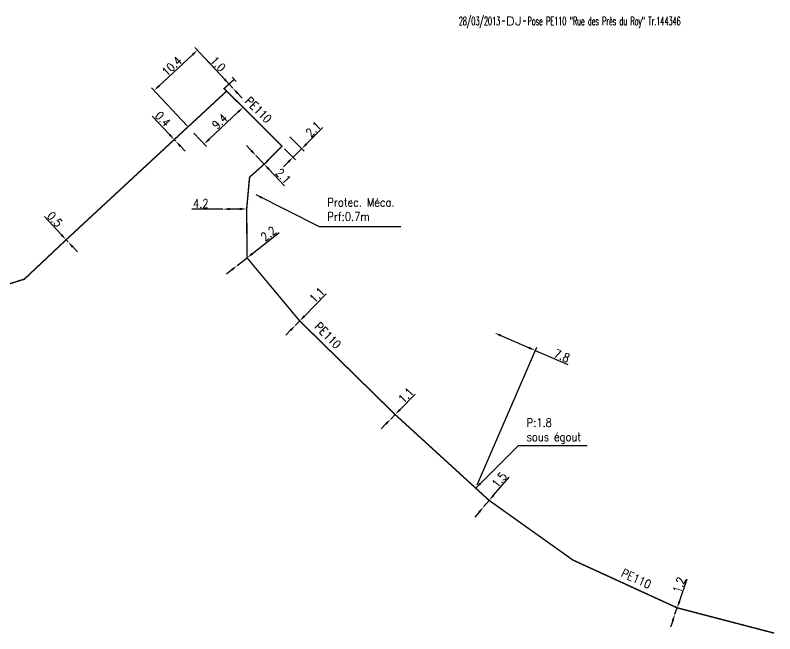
# Model space of a CAD drawing. Header units: millimetres. Extents: x 108000 to 109000, y 147000 to 148000.
# Drawn here: x 108866.7 to 109000.1, y 147611.3 to 147720 of the extents above; entities that cross this region are included whole.
import ezdxf
from ezdxf.enums import TextEntityAlignment as Align

# ---------------------------------------------------------------- set-up
doc = ezdxf.new("R2010")
doc.units = ezdxf.units.MM
doc.header["$PDMODE"] = 34
doc.layers.get('0').update_dxf_attribs({"linetype": 'CONTINUOUS'})
doc.layers.get('Defpoints').update_dxf_attribs({"linetype": 'CONTINUOUS'})
for name, color, linetype in [('G_120', 4, 'CONTINUOUS'), ('G_340', 7, 'CONTINUOUS'), ('G_420', 7, 'CONTINUOUS')]:
    doc.layers.add(name, color=color, linetype=linetype)
doc.styles.add('G_ROMANS', font='ROMANS.SHX', dxfattribs={"width": 0.75})
doc.styles.get("Standard").update_dxf_attribs({"font": 'romans.shx', "width": 0.85})
doc.linetypes.add('G_TYPB_PE', pattern='A,5,-0.3,["o",Standard,S=1.5,R=0,X=0,Y=-0.5],-1.65', length=6.95)
doc.dimstyles.get("Standard").update_dxf_attribs({"dimtxt": 1.5, "dimasz": 1.2, "dimexe": 0.625, "dimexo": 0.625, "dimgap": 0.25, "dimtad": 1, "dimdec": 1, "dimzin": 0, "dimdsep": 46, "dimtxsty": 'Standard', "dimcen": -0.5, "dimadec": 0, "dimazin": 0, "dimtfac": 1, "dimtdec": 1, "dimtmove": 0, "dimatfit": 3, "dimfxl": 0, "dimtolj": 1, "dimtzin": 0, "dimarcsym": 0})

# ---------------------------------------------------------------- blocks, each defined once
blk = doc.blocks.new('*D164')
at = {"layer": 'Defpoints', "color": 0, "linetype": 'Continuous', "transparency": 16777216}
for p in [(108982.98, 147615.88), (108982.59, 147614.75), (108982.59, 147614.75)]:
    blk.add_point(p, dxfattribs=at)
at = {"layer": 'G_120', "color": 0, "linetype": 'Continuous', "lineweight": -2, "transparency": 16777216}
for p, q in [((108983.38, 147617.02), (108984.76, 147620.97)), ((108982.59, 147614.75), (108982.98, 147615.88)), ((108982.19, 147613.62), (108981.79, 147612.48))]:
    blk.add_line(p, q, dxfattribs=at)
at = {"layer": 'G_120', "color": 0, "linetype": 'Continuous', "transparency": 16777216}
for points in [[(108983.19, 147617.08), (108983.57, 147616.95), (108982.98, 147615.88)], [(108982, 147613.68), (108982.38, 147613.55), (108982.59, 147614.75)]]:
    blk.add_solid(points, dxfattribs=at)
at = {"layer": 'G_120', "color": 0, "linetype": 'Continuous', "transparency": 16777216, "insert": (108983.32, 147619.89), "char_height": 1.5, "attachment_point": 5, "rotation": 70.7149}
blk.add_mtext('\\A1;1.2', dxfattribs=at)
blk = doc.blocks.new('*D165')
at = {"layer": 'Defpoints', "color": 0, "linetype": 'Continuous', "transparency": 16777216}
for p in [(108949.96, 147634.75), (108948.98, 147633.61), (108948.98, 147633.61)]:
    blk.add_point(p, dxfattribs=at)
at = {"layer": 'G_120', "color": 0, "linetype": 'Continuous', "lineweight": -2, "transparency": 16777216}
for p, q in [((108950.74, 147635.66), (108953.46, 147638.85)), ((108948.98, 147633.61), (108949.96, 147634.75)), ((108948.21, 147632.7), (108947.43, 147631.78))]:
    blk.add_line(p, q, dxfattribs=at)
at = {"layer": 'G_120', "color": 0, "linetype": 'Continuous', "transparency": 16777216}
for points in [[(108950.59, 147635.79), (108950.89, 147635.53), (108949.96, 147634.75)], [(108948.05, 147632.83), (108948.36, 147632.57), (108948.98, 147633.61)]]:
    blk.add_solid(points, dxfattribs=at)
at = {"layer": 'G_120', "color": 0, "linetype": 'Continuous', "transparency": 16777216, "insert": (108951.73, 147638.36), "char_height": 1.5, "attachment_point": 5, "rotation": 49.4983}
blk.add_mtext('\\A1;1.5', dxfattribs=at)
blk = doc.blocks.new('*D166')
at = {"layer": 'Defpoints', "color": 0, "linetype": 'Continuous', "transparency": 16777216}
for p in [(108933.45, 147649.83), (108932.68, 147649.04), (108932.68, 147649.04)]:
    blk.add_point(p, dxfattribs=at)
at = {"layer": 'G_120', "color": 0, "linetype": 'Continuous', "lineweight": -2, "transparency": 16777216}
for p, q in [((108934.29, 147650.68), (108936.97, 147653.41)), ((108932.68, 147649.04), (108933.45, 147649.83)), ((108933, 147650.26), (108933, 147650.26)), ((108932.23, 147649.48), (108932.23, 147649.48)), ((108931.83, 147648.18), (108930.99, 147647.33))]:
    blk.add_line(p, q, dxfattribs=at)
at = {"layer": 'G_120', "color": 0, "linetype": 'Continuous', "transparency": 16777216}
for points in [[(108934.14, 147650.82), (108934.43, 147650.54), (108933.45, 147649.83)], [(108931.69, 147648.32), (108931.98, 147648.04), (108932.68, 147649.04)]]:
    blk.add_solid(points, dxfattribs=at)
at = {"layer": 'G_120', "color": 0, "linetype": 'Continuous', "transparency": 16777216, "insert": (108935.33, 147653.18), "char_height": 1.5, "attachment_point": 5, "rotation": 45.5369}
blk.add_mtext('\\A1;1.1', dxfattribs=at)
blk = doc.blocks.new('*D167')
at = {"layer": 'Defpoints', "color": 0, "linetype": 'Continuous', "transparency": 16777216}
for p in [(108916.69, 147666.27), (108915.92, 147665.48), (108915.92, 147665.48)]:
    blk.add_point(p, dxfattribs=at)
at = {"layer": 'G_120', "color": 0, "linetype": 'Continuous', "lineweight": -2, "transparency": 16777216}
for p, q in [((108917.53, 147667.13), (108921.36, 147671.03)), ((108915.92, 147665.48), (108916.69, 147666.27)), ((108915.08, 147664.63), (108914.24, 147663.77))]:
    blk.add_line(p, q, dxfattribs=at)
at = {"layer": 'G_120', "color": 0, "linetype": 'Continuous', "transparency": 16777216}
for points in [[(108917.39, 147667.27), (108917.67, 147666.99), (108916.69, 147666.27)], [(108914.94, 147664.77), (108915.22, 147664.49), (108915.92, 147665.48)]]:
    blk.add_solid(points, dxfattribs=at)
at = {"layer": 'G_120', "color": 0, "linetype": 'Continuous', "transparency": 16777216, "insert": (108919.73, 147670.79), "char_height": 1.5, "attachment_point": 5, "rotation": 45.5369}
blk.add_mtext('\\A1;1.1', dxfattribs=at)
blk = doc.blocks.new('*D168')
at = {"layer": 'Defpoints', "color": 0, "linetype": 'Continuous', "transparency": 16777216}
for p in [(108907.45, 147677.35), (108905.72, 147675.99), (108905.72, 147675.99)]:
    blk.add_point(p, dxfattribs=at)
at = {"layer": 'G_120', "color": 0, "linetype": 'Continuous', "lineweight": -2, "transparency": 16777216}
for p, q in [((108908.39, 147678.1), (108913.07, 147681.78)), ((108905.72, 147675.99), (108907.45, 147677.35)), ((108904.78, 147675.25), (108903.83, 147674.51))]:
    blk.add_line(p, q, dxfattribs=at)
at = {"layer": 'G_120', "color": 0, "linetype": 'Continuous', "transparency": 16777216}
for points in [[(108908.27, 147678.25), (108908.51, 147677.94), (108907.45, 147677.35)], [(108904.65, 147675.41), (108904.9, 147675.09), (108905.72, 147675.99)]]:
    blk.add_solid(points, dxfattribs=at)
at = {"layer": 'G_120', "color": 0, "linetype": 'Continuous', "transparency": 16777216, "insert": (108911.21, 147681.59), "char_height": 1.5, "attachment_point": 5, "rotation": 38.2177}
blk.add_mtext('\\A1;2.2', dxfattribs=at)
blk = doc.blocks.new('*D169')
at = {"layer": 'Defpoints', "color": 0, "linetype": 'Continuous', "transparency": 16777216}
for p in [(108903.18, 147685.91), (108903.18, 147685.91), (108907.38, 147685.94)]:
    blk.add_point(p, dxfattribs=at)
at = {"layer": 'G_120', "color": 0, "linetype": 'Continuous', "lineweight": -2, "transparency": 16777216}
for p, q in [((108903.18, 147685.91), (108897.74, 147685.88)), ((108906.18, 147685.93), (108904.38, 147685.92))]:
    blk.add_line(p, q, dxfattribs=at)
at = {"layer": 'G_120', "color": 0, "linetype": 'Continuous', "transparency": 16777216}
for points in [[(108904.37, 147686.12), (108904.38, 147685.72), (108903.18, 147685.91)], [(108906.17, 147686.13), (108906.18, 147685.73), (108907.38, 147685.94)]]:
    blk.add_solid(points, dxfattribs=at)
at = {"layer": 'G_120', "color": 0, "linetype": 'Continuous', "transparency": 16777216, "insert": (108899.32, 147686.89), "char_height": 1.5, "attachment_point": 5, "rotation": 0.3102}
blk.add_mtext('\\A1;4.2', dxfattribs=at)
blk = doc.blocks.new('*D170')
at = {"layer": 'Defpoints', "color": 0, "linetype": 'Continuous', "transparency": 16777216}
for p in [(108909, 147695.33), (108909, 147695.33), (108910.45, 147693.8)]:
    blk.add_point(p, dxfattribs=at)
at = {"layer": 'G_120', "color": 0, "linetype": 'Continuous', "lineweight": -2, "transparency": 16777216}
for p, q in [((108908.18, 147696.2), (108907.36, 147697.07)), ((108909, 147695.33), (108910.45, 147693.8)), ((108911.27, 147692.93), (108914.02, 147690.02))]:
    blk.add_line(p, q, dxfattribs=at)
at = {"layer": 'G_120', "color": 0, "linetype": 'Continuous', "transparency": 16777216}
for points in [[(108908.33, 147696.34), (108908.03, 147696.06), (108909, 147695.33)], [(108911.42, 147693.07), (108911.13, 147692.79), (108910.45, 147693.8)]]:
    blk.add_solid(points, dxfattribs=at)
at = {"layer": 'G_120', "color": 0, "linetype": 'Continuous', "transparency": 16777216, "insert": (108913.79, 147691.72), "char_height": 1.5, "attachment_point": 5, "rotation": 313.3843}
blk.add_mtext('\\A1;2.1', dxfattribs=at)
blk = doc.blocks.new('*D171')
at = {"layer": 'Defpoints', "color": 0, "linetype": 'Continuous', "transparency": 16777216}
for p in [(108914.51, 147699.03), (108913.6, 147696.97), (108917.02, 147696.5)]:
    blk.add_point(p, dxfattribs=at)
at = {"layer": 'G_120', "color": 0, "linetype": 'Continuous', "lineweight": -2, "transparency": 16777216}
for p, q in [((108917.87, 147697.35), (108920.78, 147700.23)), ((108914.95, 147698.59), (108917.46, 147696.06)), ((108914.04, 147696.52), (108915.98, 147694.58)), ((108915.53, 147695.02), (108917.02, 147696.5)), ((108914.68, 147694.17), (108913.83, 147693.33))]:
    blk.add_line(p, q, dxfattribs=at)
at = {"layer": 'G_120', "color": 0, "linetype": 'Continuous', "transparency": 16777216}
for points in [[(108917.73, 147697.49), (108918.02, 147697.21), (108917.02, 147696.5)], [(108914.54, 147694.32), (108914.82, 147694.03), (108915.53, 147695.02)]]:
    blk.add_solid(points, dxfattribs=at)
at = {"layer": 'G_120', "color": 0, "linetype": 'Continuous', "transparency": 16777216, "insert": (108919.08, 147699.95), "char_height": 1.5, "attachment_point": 5, "rotation": 44.8424}
blk.add_mtext('\\A1;2.1', dxfattribs=at)
blk = doc.blocks.new('*D172')
at = {"layer": 'Defpoints', "color": 0, "linetype": 'Continuous', "transparency": 16777216}
for p in [(108904.28, 147707.87), (108904.28, 147707.87), (108904.96, 147707.14)]:
    blk.add_point(p, dxfattribs=at)
at = {"layer": 'G_340', "color": 0, "linetype": 'Continuous', "lineweight": -2, "transparency": 16777216}
for p, q in [((108903.46, 147708.75), (108900.61, 147711.81)), ((108903.82, 147707.44), (108903.82, 147707.44)), ((108904.96, 147707.14), (108904.28, 147707.87)), ((108904.5, 147706.71), (108904.5, 147706.71)), ((108905.78, 147706.26), (108906.6, 147705.38))]:
    blk.add_line(p, q, dxfattribs=at)
at = {"layer": 'G_340', "color": 0, "linetype": 'Continuous', "transparency": 16777216}
for points in [[(108903.61, 147708.88), (108903.32, 147708.61), (108904.28, 147707.87)], [(108905.93, 147706.39), (108905.63, 147706.12), (108904.96, 147707.14)]]:
    blk.add_solid(points, dxfattribs=at)
at = {"layer": 'G_340', "color": 0, "linetype": 'Continuous', "transparency": 16777216, "insert": (108902.36, 147711.4), "char_height": 1.5, "attachment_point": 5, "rotation": 312.9542}
blk.add_mtext('\\A1;1.0', dxfattribs=at)
blk = doc.blocks.new('*D173')
at = {"layer": 'Defpoints', "color": 0, "linetype": 'Continuous', "transparency": 16777216}
for p in [(108894.66, 147698.12), (108894.93, 147697.83), (108894.93, 147697.83)]:
    blk.add_point(p, dxfattribs=at)
at = {"layer": 'G_120', "color": 0, "linetype": 'Continuous', "lineweight": -2, "transparency": 16777216}
for p, q in [((108893.84, 147699), (108890.81, 147702.24)), ((108894.93, 147697.83), (108894.66, 147698.12)), ((108895.75, 147696.95), (108896.57, 147696.07))]:
    blk.add_line(p, q, dxfattribs=at)
at = {"layer": 'G_120', "color": 0, "linetype": 'Continuous', "transparency": 16777216}
for points in [[(108893.99, 147699.13), (108893.69, 147698.86), (108894.66, 147698.12)], [(108895.9, 147697.09), (108895.61, 147696.81), (108894.93, 147697.83)]]:
    blk.add_solid(points, dxfattribs=at)
at = {"layer": 'G_120', "color": 0, "linetype": 'Continuous', "transparency": 16777216, "insert": (108892.65, 147701.74), "char_height": 1.5, "attachment_point": 5, "rotation": 313.0563}
blk.add_mtext('\\A1;0.4', dxfattribs=at)
blk = doc.blocks.new('*D174')
at = {"layer": 'Defpoints', "color": 0, "linetype": 'Continuous', "transparency": 16777216}
for p in [(108875.67, 147680.52), (108876.01, 147680.15), (108876.01, 147680.15)]:
    blk.add_point(p, dxfattribs=at)
at = {"layer": 'G_120', "color": 0, "linetype": 'Continuous', "lineweight": -2, "transparency": 16777216}
for p, q in [((108874.85, 147681.39), (108871.87, 147684.59)), ((108876.01, 147680.15), (108875.67, 147680.52)), ((108876.83, 147679.27), (108877.65, 147678.4))]:
    blk.add_line(p, q, dxfattribs=at)
at = {"layer": 'G_120', "color": 0, "linetype": 'Continuous', "transparency": 16777216}
for points in [[(108875, 147681.53), (108874.71, 147681.26), (108875.67, 147680.52)], [(108876.98, 147679.41), (108876.69, 147679.14), (108876.01, 147680.15)]]:
    blk.add_solid(points, dxfattribs=at)
at = {"layer": 'G_120', "color": 0, "linetype": 'Continuous', "transparency": 16777216, "insert": (108873.68, 147684.11), "char_height": 1.5, "attachment_point": 5, "rotation": 313.0563}
blk.add_mtext('\\A1;0.5', dxfattribs=at)
blk = doc.blocks.new('GIS_MODF')
at = {"color": 0, "linetype": 'Continuous', "flags": 128}
for points in [[(-2.18, -0.01), (-1.68, -0.01)], [(1.52, -0.01), (2.02, -0.01)]]:
    blk.add_lwpolyline(points, dxfattribs=at)
at = {"color": 0, "linetype": 'Continuous', "width": 0.5}
blk.add_attdef('DATE', text='', height=1.5, dxfattribs=at).set_placement((-2.5, -0.8), align=Align.RIGHT)
at = {"color": 0, "linetype": 'Continuous', "width": 1.771291}
blk.add_attdef('USER', text='', height=1.5, dxfattribs=at).set_placement((-1.51, -0.8), (1.28, -0.8), align=Align.FIT)
at = {"color": 0, "linetype": 'Continuous', "width": 0.5}
blk.add_attdef('DESC', (2.29, -0.8), '', height=1.5, dxfattribs=at)
blk = doc.blocks.new('G_340_07')
at = {"color": 0, "linetype": 'Continuous', "const_width": 0.25, "flags": 128}
blk.add_lwpolyline([(0, 0), (1.25, 0)], dxfattribs=at)
at = {"color": 0, "linetype": 'Continuous', "flags": 128}
blk.add_lwpolyline([(1.25, -0.5), (1.25, 0.5)], dxfattribs=at)
at = {"color": 0, "linetype": 'Continuous', "style": 'G_ROMANS', "width": 0.75, "flags": 3}
for tag, p in [('DEF_LEG', (0, -5)), ('DEF_COUP', (0, -7.5)), ('DEF_TYPE', (0, -10))]:
    blk.add_attdef(tag, text='', height=1.2, dxfattribs=at).set_placement(p, align=Align.MIDDLE)
blk = doc.blocks.new('*D181')
at = {"layer": 'Defpoints', "color": 0, "linetype": 'Continuous', "transparency": 16777216}
for p in [(108950.91, 147664.18), (108950.91, 147664.18), (108947.61, 147636.9)]:
    blk.add_point(p, dxfattribs=at)
at = {"layer": 'G_120', "color": 0, "linetype": 'Continuous', "lineweight": -2, "transparency": 16777216}
for p, q in [((108952.01, 147663.7), (108956.97, 147661.56)), ((108947.86, 147637.47), (108958.32, 147661.65)), ((108958.07, 147661.08), (108963.79, 147658.61))]:
    blk.add_line(p, q, dxfattribs=at)
at = {"layer": 'G_120', "color": 0, "linetype": 'Continuous', "transparency": 16777216}
for points in [[(108952.09, 147663.88), (108951.93, 147663.52), (108950.91, 147664.18)], [(108957.05, 147661.74), (108956.89, 147661.37), (108958.07, 147661.08)]]:
    blk.add_solid(points, dxfattribs=at)
at = {"layer": 'G_120', "color": 0, "linetype": 'Continuous', "transparency": 16777216, "insert": (108962.73, 147660.15), "char_height": 1.5, "attachment_point": 5, "rotation": 336.603}
blk.add_mtext('\\A1;7.8', dxfattribs=at)
blk = doc.blocks.new('*D182')
at = {"layer": 'Defpoints', "color": 0, "linetype": 'Continuous', "transparency": 16777216}
for p in [(108906.75, 147703.79), (108897.68, 147699.71), (108899.91, 147697.35)]:
    blk.add_point(p, dxfattribs=at)
at = {"layer": 'G_120', "color": 0, "linetype": 'Continuous', "lineweight": -2, "transparency": 16777216}
for p, q in [((108905.88, 147702.97), (108900.78, 147698.17)), ((108898.11, 147699.25), (108900.33, 147696.89))]:
    blk.add_line(p, q, dxfattribs=at)
at = {"layer": 'G_120', "color": 0, "linetype": 'Continuous', "transparency": 16777216}
for points in [[(108905.74, 147703.11), (108906.01, 147702.82), (108906.75, 147703.79)], [(108900.64, 147698.31), (108900.92, 147698.02), (108899.91, 147697.35)]]:
    blk.add_solid(points, dxfattribs=at)
at = {"layer": 'G_120', "color": 0, "linetype": 'Continuous', "transparency": 16777216, "insert": (108902.64, 147701.3), "char_height": 1.5, "attachment_point": 5, "rotation": 43.2639}
blk.add_mtext('\\A1;9.4', dxfattribs=at)
blk = doc.blocks.new('*D183')
at = {"layer": 'Defpoints', "color": 0, "linetype": 'Continuous', "transparency": 16777216}
for p in [(108904.94, 147707.16), (108891.12, 147706.74), (108897.33, 147700.07)]:
    blk.add_point(p, dxfattribs=at)
at = {"layer": 'G_340', "color": 0, "linetype": 'Continuous', "lineweight": -2, "transparency": 16777216}
for p, q in [((108904.52, 147707.61), (108898.3, 147714.29)), ((108897.85, 147713.01), (108892, 147707.56)), ((108896.91, 147700.53), (108890.69, 147707.2))]:
    blk.add_line(p, q, dxfattribs=at)
at = {"layer": 'G_340', "color": 0, "linetype": 'Continuous', "transparency": 16777216}
for points in [[(108897.72, 147713.16), (108897.99, 147712.87), (108898.73, 147713.83)], [(108891.86, 147707.71), (108892.13, 147707.41), (108891.12, 147706.74)]]:
    blk.add_solid(points, dxfattribs=at)
at = {"layer": 'G_340', "color": 0, "linetype": 'Continuous', "transparency": 16777216, "insert": (108894.24, 147711.02), "char_height": 1.5, "attachment_point": 5, "rotation": 42.9542}
blk.add_mtext('\\A1;10.4', dxfattribs=at)

msp = doc.modelspace()

# ---------------------------------------------------------------- linework, layer by layer
at = {"layer": 'G_120', "linetype": 'G_TYPB_PE', "const_width": 0.25, "flags": 128}
msp.add_lwpolyline([(108904.28, 147707.87), (108903.42, 147707.09), (108903.42, 147707.09), (108913.6, 147696.97), (108910.45, 147693.8), (108907.89, 147691.52), (108907.38, 147685.94), (108907.45, 147677.35), (108916.69, 147666.27), (108933.45, 147649.83), (108949.96, 147634.75), (108964.67, 147624.27), (108982.98, 147615.88), (109000, 147611.44)], dxfattribs=at)
at = {"layer": 'G_120', "linetype": 'G_TYPB_PE', "flags": 128}
msp.add_lwpolyline([(108843.03, 147679.36, 0.25, 0.25, 0), (108850.71, 147685.12, 0.25, 0.25, 0), (108851.21, 147684.49, 0.25, 0.25, 0), (108859.61, 147673.78, 0.25, 0.25, 0), (108863.21, 147672, 0.25, 0.25, 0), (108868.34, 147673.61, 0.25, 0.25, 0), (108875.67, 147680.52, 0.25, 0.25, 0), (108894.66, 147698.12, 0.25, 0.25, 0), (108903.87, 147706.65, 0, 0, 0)], format="xyseb", dxfattribs=at)

# ---------------------------------------------------------------- block references
at = {"layer": 'G_120', "linetype": 'Continuous'}
ref = msp.add_blockref('GIS_MODF', (108954.41, 147718.98), dxfattribs=at)
ref.add_attrib('DATE', '28/03/2013', dxfattribs={"layer": '0', "color": 0, "linetype": 'Continuous', "height": 1.5, "width": 0.5}).set_placement((108951.91, 147718.19), align=Align.RIGHT)
ref.add_attrib('USER', 'DJ', dxfattribs={"layer": '0', "color": 0, "linetype": 'Continuous', "height": 1.5, "width": 1.180861}).set_placement((108952.91, 147718.19), (108955.69, 147718.19), align=Align.FIT)
ref.add_attrib('DESC', 'Pose PE110 "Rue des Près du Roy" Tr.144346', (108956.7, 147718.19), dxfattribs={"layer": '0', "color": 0, "linetype": 'Continuous', "height": 1.5, "width": 0.5})
at = {"layer": 'G_340', "rotation": 42.8591021860532}
msp.add_blockref('G_340_07', (108904.28, 147707.87), dxfattribs=at)

# ---------------------------------------------------------------- texts
at = {"layer": 'G_120', "linetype": 'Continuous', "width": 0.85}
for rotation, p in [(314.9402, (108906.98, 147704.74)), (314.4009, (108919.19, 147665.14)), (335.3781, (108973, 147621.45))]:
    msp.add_text('PE110', height=1.5, rotation=rotation, dxfattribs=at).set_placement(p)
at = {"layer": 'G_120', "linetype": 'Continuous', "insert": (108956.55, 147644.66), "char_height": 1.5, "attachment_point": 7}
msp.add_mtext('P:1.8\\Psous égout', dxfattribs=at)
at = {"layer": 'G_420', "insert": (108921.55, 147687.86), "char_height": 1.5, "attachment_point": 1}
msp.add_mtext('\\A1;Protec. Méca.\\PPrf:0.7m', dxfattribs=at)

# ---------------------------------------------------------------- dimensions: what is measured, and where the dimension line sits
at = {"layer": 'G_120', "linetype": 'Continuous'}
for base, p1, p2, angle, picture, middle in [((108894.93, 147697.83), (108894.66, 147698.12), (108894.93, 147697.83), 133.0563, '*D173', (108891.92, 147701.05)), ((108899.91, 147697.35), (108906.75, 147703.79), (108897.68, 147699.71), 43.2639, '*D182', (108903.33, 147700.57)), ((108917.02, 147696.5), (108913.6, 147696.97), (108914.51, 147699.03), 224.8424, '*D171', (108919.78, 147699.24)), ((108909, 147695.33), (108910.45, 147693.8), (108909, 147695.33), 313.3843, '*D170', (108913.06, 147691.04)), ((108903.18, 147685.91), (108907.38, 147685.94), (108903.18, 147685.91), 0.3102, '*D169', (108899.33, 147685.89)), ((108876.01, 147680.15), (108875.67, 147680.52), (108876.01, 147680.15), 133.0563, '*D174', (108872.95, 147683.43)), ((108905.72, 147675.99), (108907.45, 147677.35), (108905.72, 147675.99), 38.2177, '*D168', (108911.82, 147680.8)), ((108915.92, 147665.48), (108916.69, 147666.27), (108915.92, 147665.48), 45.5369, '*D167', (108920.44, 147670.09)), ((108950.91, 147664.18), (108947.61, 147636.9), (108950.91, 147664.18), 336.603, '*D181', (108962.33, 147659.24)), ((108932.68, 147649.04), (108933.45, 147649.83), (108932.68, 147649.04), 45.5369, '*D166', (108936.05, 147652.48)), ((108948.98, 147633.61), (108949.96, 147634.75), (108948.98, 147633.61), 49.4983, '*D165', (108952.49, 147637.71)), ((108982.59, 147614.75), (108982.98, 147615.88), (108982.59, 147614.75), 70.7149, '*D164', (108984.27, 147619.56))]:
    dim = msp.add_linear_dim(base=base, p1=p1, p2=p2, angle=angle, dimstyle='Standard', dxfattribs=at)
    dim.commit()
    dim.dimension.update_dxf_attribs({"geometry": picture, "text_midpoint": middle, "dimtype": 160})
at = {"layer": 'G_340', "linetype": 'Continuous'}
for base, p1, p2, angle, picture, middle in [((108891.12, 147706.74), (108904.94, 147707.16), (108897.33, 147700.07), 42.9542, '*D183', (108894.92, 147710.29)), ((108904.28, 147707.87), (108904.96, 147707.14), (108904.28, 147707.87), 312.9542, '*D172', (108901.63, 147710.72))]:
    dim = msp.add_linear_dim(base=base, p1=p1, p2=p2, angle=angle, dimstyle='Standard', dxfattribs=at)
    dim.commit()
    dim.dimension.update_dxf_attribs({"geometry": picture, "text_midpoint": middle, "dimtype": 160})

# ---------------------------------------------------------------- leaders
at = {"layer": 'G_120', "linetype": 'Continuous', "annotation_type": 0, "has_hookline": 1, "hookline_direction": 0, "text_width": 10.62}
msp.add_leader([(108947.61, 147636.9), (108955.1, 147644.41), (108956.3, 147644.41)], dimstyle='Standard', override={"dimgap": 0.25, "dimtad": 1}, dxfattribs=at)
at = {"layer": 'G_420', "annotation_type": 0, "has_hookline": 1, "hookline_direction": 0, "text_width": 12.93}
msp.add_leader([(108908.97, 147688.45), (108920.1, 147682.86), (108921.3, 147682.86)], dimstyle='Standard', override={"dimgap": 0.25, "dimtad": 1}, dxfattribs=at)

doc.saveas('drawing.dxf')
